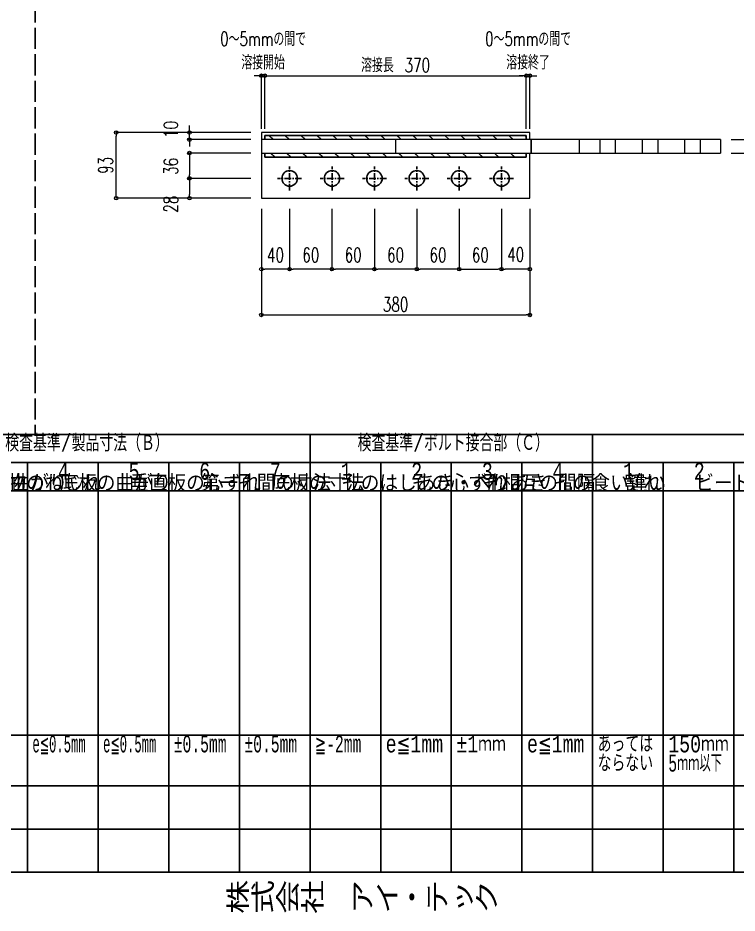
# Model space of a CAD drawing. Header units: millimetres. Extents: x -11384 to 29624, y 0 to 17788.
# Drawn here: x 4631 to 5648, y 4774 to 6042 of the extents above; entities that cross this region are included whole.
import ezdxf
from ezdxf.enums import TextEntityAlignment as Align

# ---------------------------------------------------------------- set-up
doc = ezdxf.new("R2010")
doc.units = ezdxf.units.MM
doc.header["$LTSCALE"] = 5
for name, pattern in [('ACAD_ISO03W100', [30, 12, -18]), ('CENTER1', [10, 6.25, -1.25, 1.25, -1.25]), ('DASHED', [7.5, 6, -1.5])]:
    doc.linetypes.add(name, pattern=pattern)
doc.layers.get('0').update_dxf_attribs({"color": 255})
doc.layers.get('DEFPOINTS').update_dxf_attribs({"color": 255})
for name, color, linetype in [('LAYER6', 7, 'Continuous'), ('寸法', 4, 'Continuous'), ('文字', 7, 'Continuous'), ('溶接', 241, 'Continuous'), ('補助線', 7, 'ACAD_ISO03W100'), ('金物', 142, 'Continuous')]:
    doc.layers.add(name, color=color, linetype=linetype)
doc.styles.add('DLSTANDARD1', font='monotxt.shx', dxfattribs={"width": 0.6, "bigfont": 'extfont'})
doc.styles.add('KANJI', font='simplex.shx', dxfattribs={"width": 0.7, "bigfont": 'extfont2.shx'})
doc.styles.get("Standard").update_dxf_attribs({"font": 'simplex.shx', "width": 0.7, "height": 2.5, "bigfont": '@extfont2.shx'})
doc.styles.add('TATEGAKI', font='txt', dxfattribs={"bigfont": 'bigfont.shx'})
doc.dimstyles.new('一般寸法-小さめ', dxfattribs={"dimscale": 10, "dimtxt": 2, "dimasz": 0.5, "dimexe": 0.125, "dimexo": 1.5, "dimgap": 0.5, "dimtad": 1, "dimtxsty": 'KANJI', "dimblk": 'ORIGIN', "dimcen": 0, "dimclrd": 256, "dimclre": 256, "dimclrt": 256, "dimadec": 0, "dimazin": 0, "dimtfac": 1, "dimtmove": 2, "dimatfit": 2, "dimfxl": 0, "dimtolj": 2, "dimlwd": 5, "dimlwe": 5, "dimarcsym": 0})
pattern_1 = [(135, (3070.142, 2790.585), (-11.31371, -11.31371), []), (135, (3070.142, 2790.905), (-11.31371, -11.31371), [])]

# ---------------------------------------------------------------- blocks, each defined once
blk = doc.blocks.new('_Origin')
at = {"color": 0, "linetype": 'ByBlock', "lineweight": -2}
blk.add_line((0, 0), (-1, 0), dxfattribs=at)
blk.add_circle((0, 0), 0.5, dxfattribs=at)
blk = doc.blocks.new('*D648')
at = {"layer": 'DEFPOINTS', "color": 0, "transparency": 16777216}
for p in [(5075.1, 5786.6), (5135.1, 5786.6), (5075.1, 5686.1)]:
    blk.add_point(p, dxfattribs=at)
at = {"layer": '寸法', "lineweight": 5, "transparency": 16777216}
for p, q in [((5075.1, 5771.6), (5075.1, 5684.9)), ((5135.1, 5771.6), (5135.1, 5684.9)), ((5130.1, 5686.1), (5080.1, 5686.1))]:
    blk.add_line(p, q, dxfattribs=at)
at = {"layer": '寸法', "lineweight": 5, "transparency": 16777216, "xscale": 5, "yscale": 5, "zscale": 5, "rotation": 180}
blk.add_blockref('_Origin', (5075.1, 5686.1), dxfattribs=at)
at = {"layer": '寸法', "lineweight": 5, "transparency": 16777216, "xscale": 5, "yscale": 5, "zscale": 5}
blk.add_blockref('_Origin', (5135.1, 5686.1), dxfattribs=at)
at = {"layer": '寸法', "transparency": 16777216, "insert": (5105.1, 5706.1), "char_height": 20, "attachment_point": 5, "style": 'KANJI'}
blk.add_mtext('\\A2;60', dxfattribs=at)
blk = doc.blocks.new('*D649')
at = {"layer": 'DEFPOINTS', "color": 0, "transparency": 16777216}
for p in [(5625.1, 5869.6), (5791.3, 5869.6), (5625.1, 5850.6)]:
    blk.add_point(p, dxfattribs=at)
at = {"layer": '寸法', "lineweight": 5, "transparency": 16777216}
for p, q in [((5791.3, 5874.6), (5791.3, 5879.6)), ((5640.1, 5869.6), (5792.5, 5869.6)), ((5791.3, 5850.6), (5791.3, 5869.6)), ((5640.1, 5850.6), (5792.5, 5850.6)), ((5791.3, 5845.6), (5791.3, 5840.6))]:
    blk.add_line(p, q, dxfattribs=at)
at = {"layer": '寸法', "lineweight": 5, "transparency": 16777216, "xscale": 5, "yscale": 5, "zscale": 5}
for p, rotation in [((5791.3, 5869.6), 270), ((5791.3, 5850.6), 90)]:
    blk.add_blockref('_Origin', p, dxfattribs=dict(at, rotation=rotation))
at = {"layer": '寸法', "transparency": 16777216, "insert": (5766.3, 5819.7), "char_height": 20, "attachment_point": 5, "rotation": 90, "style": 'KANJI'}
blk.add_mtext('\\A2;19', dxfattribs=at)
blk = doc.blocks.new('*D677')
at = {"layer": 'DEFPOINTS', "color": 0, "transparency": 16777216}
for p in [(4769.7, 5879.6), (4975.1, 5879.6), (4975.1, 5786.6)]:
    blk.add_point(p, dxfattribs=at)
at = {"layer": '寸法', "lineweight": 5, "transparency": 16777216}
for p, q in [((4960.1, 5879.6), (4768.5, 5879.6)), ((4769.7, 5791.6), (4769.7, 5874.6)), ((4960.1, 5786.6), (4768.5, 5786.6))]:
    blk.add_line(p, q, dxfattribs=at)
at = {"layer": '寸法', "lineweight": 5, "transparency": 16777216, "xscale": 5, "yscale": 5, "zscale": 5}
for p, rotation in [((4769.7, 5879.6), 90), ((4769.7, 5786.6), 270)]:
    blk.add_blockref('_Origin', p, dxfattribs=dict(at, rotation=rotation))
at = {"layer": '寸法', "transparency": 16777216, "insert": (4754.7, 5833.1), "char_height": 20, "attachment_point": 5, "rotation": 90, "style": 'KANJI'}
blk.add_mtext('\\A2;93', dxfattribs=at)
blk = doc.blocks.new('*D655')
at = {"layer": 'DEFPOINTS', "color": 0, "transparency": 16777216}
for p in [(4873.3, 5879.6), (4975.1, 5879.6), (4975.1, 5869.6)]:
    blk.add_point(p, dxfattribs=at)
at = {"layer": '寸法', "lineweight": 5, "transparency": 16777216}
for p, q in [((4873.3, 5884.6), (4873.3, 5889.6)), ((4960.1, 5879.6), (4872.1, 5879.6)), ((4873.3, 5869.6), (4873.3, 5879.6)), ((4960.1, 5869.6), (4872.1, 5869.6)), ((4873.3, 5864.6), (4873.3, 5859.6))]:
    blk.add_line(p, q, dxfattribs=at)
at = {"layer": '寸法', "lineweight": 5, "transparency": 16777216, "xscale": 5, "yscale": 5, "zscale": 5}
for p, rotation in [((4873.3, 5879.6), 270), ((4873.3, 5869.6), 90)]:
    blk.add_blockref('_Origin', p, dxfattribs=dict(at, rotation=rotation))
at = {"layer": '寸法', "transparency": 16777216, "insert": (4847.1, 5884), "char_height": 20, "attachment_point": 5, "rotation": 90, "style": 'KANJI'}
blk.add_mtext('\\A2;10', dxfattribs=at)
blk = doc.blocks.new('*D656')
at = {"layer": 'DEFPOINTS', "color": 0, "transparency": 16777216}
for p in [(4975.1, 5814.6), (4873.3, 5786.6), (4975.1, 5786.6)]:
    blk.add_point(p, dxfattribs=at)
at = {"layer": '寸法', "lineweight": 5, "transparency": 16777216}
for p, q in [((4960.1, 5814.6), (4872.1, 5814.6)), ((4873.3, 5809.6), (4873.3, 5791.6)), ((4960.1, 5786.6), (4872.1, 5786.6))]:
    blk.add_line(p, q, dxfattribs=at)
at = {"layer": '寸法', "lineweight": 5, "transparency": 16777216, "xscale": 5, "yscale": 5, "zscale": 5}
for p, rotation in [((4873.3, 5814.6), 90), ((4873.3, 5786.6), 270)]:
    blk.add_blockref('_Origin', p, dxfattribs=dict(at, rotation=rotation))
at = {"layer": '寸法', "transparency": 16777216, "insert": (4847.1, 5778.1), "char_height": 20, "attachment_point": 5, "rotation": 90, "style": 'KANJI'}
blk.add_mtext('\\A2;28', dxfattribs=at)
blk = doc.blocks.new('*D678')
at = {"layer": 'DEFPOINTS', "color": 0, "transparency": 16777216}
for p in [(4975.1, 5786.6), (5355.1, 5786.6), (5355.1, 5621.2)]:
    blk.add_point(p, dxfattribs=at)
at = {"layer": '寸法', "lineweight": 5, "transparency": 16777216}
for p, q in [((4975.1, 5771.6), (4975.1, 5620)), ((5355.1, 5771.6), (5355.1, 5620)), ((4980.1, 5621.2), (5350.1, 5621.2))]:
    blk.add_line(p, q, dxfattribs=at)
at = {"layer": '寸法', "lineweight": 5, "transparency": 16777216, "xscale": 5, "yscale": 5, "zscale": 5, "rotation": 180}
blk.add_blockref('_Origin', (4975.1, 5621.2), dxfattribs=at)
at = {"layer": '寸法', "lineweight": 5, "transparency": 16777216, "xscale": 5, "yscale": 5, "zscale": 5}
blk.add_blockref('_Origin', (5355.1, 5621.2), dxfattribs=at)
at = {"layer": '寸法', "transparency": 16777216, "insert": (5165.1, 5636.2), "char_height": 20, "attachment_point": 5, "style": 'KANJI'}
blk.add_mtext('\\A2;380', dxfattribs=at)
blk = doc.blocks.new('*D657')
at = {"layer": 'DEFPOINTS', "color": 0, "transparency": 16777216}
for p in [(4975.1, 5786.6), (5015.1, 5786.6), (4975.1, 5686.1)]:
    blk.add_point(p, dxfattribs=at)
at = {"layer": '寸法', "lineweight": 5, "transparency": 16777216}
for p, q in [((4975.1, 5771.6), (4975.1, 5684.9)), ((5015.1, 5771.6), (5015.1, 5684.9)), ((5010.1, 5686.1), (4980.1, 5686.1))]:
    blk.add_line(p, q, dxfattribs=at)
at = {"layer": '寸法', "lineweight": 5, "transparency": 16777216, "xscale": 5, "yscale": 5, "zscale": 5, "rotation": 180}
blk.add_blockref('_Origin', (4975.1, 5686.1), dxfattribs=at)
at = {"layer": '寸法', "lineweight": 5, "transparency": 16777216, "xscale": 5, "yscale": 5, "zscale": 5}
blk.add_blockref('_Origin', (5015.1, 5686.1), dxfattribs=at)
at = {"layer": '寸法', "transparency": 16777216, "insert": (4995.1, 5706.1), "char_height": 20, "attachment_point": 5, "style": 'KANJI'}
blk.add_mtext('\\A2;40', dxfattribs=at)
blk = doc.blocks.new('*D658')
at = {"layer": 'DEFPOINTS', "color": 0, "transparency": 16777216}
for p in [(5255.1, 5786.6), (5315.1, 5786.6), (5315.1, 5686.1)]:
    blk.add_point(p, dxfattribs=at)
at = {"layer": '寸法', "lineweight": 5, "transparency": 16777216}
for p, q in [((5255.1, 5771.6), (5255.1, 5684.9)), ((5315.1, 5771.6), (5315.1, 5684.9)), ((5260.1, 5686.1), (5310.1, 5686.1))]:
    blk.add_line(p, q, dxfattribs=at)
at = {"layer": '寸法', "lineweight": 5, "transparency": 16777216, "xscale": 5, "yscale": 5, "zscale": 5, "rotation": 180}
blk.add_blockref('_Origin', (5255.1, 5686.1), dxfattribs=at)
at = {"layer": '寸法', "lineweight": 5, "transparency": 16777216, "xscale": 5, "yscale": 5, "zscale": 5}
blk.add_blockref('_Origin', (5315.1, 5686.1), dxfattribs=at)
at = {"layer": '寸法', "transparency": 16777216, "insert": (5285.1, 5706.1), "char_height": 20, "attachment_point": 5, "style": 'KANJI'}
blk.add_mtext('\\A2;60', dxfattribs=at)
blk = doc.blocks.new('*D659')
at = {"layer": 'DEFPOINTS', "color": 0, "transparency": 16777216}
for p in [(5195.1, 5786.6), (5255.1, 5786.6), (5195.1, 5686.1)]:
    blk.add_point(p, dxfattribs=at)
at = {"layer": '寸法', "lineweight": 5, "transparency": 16777216}
for p, q in [((5195.1, 5771.6), (5195.1, 5684.9)), ((5255.1, 5771.6), (5255.1, 5684.9)), ((5250.1, 5686.1), (5200.1, 5686.1))]:
    blk.add_line(p, q, dxfattribs=at)
at = {"layer": '寸法', "lineweight": 5, "transparency": 16777216, "xscale": 5, "yscale": 5, "zscale": 5, "rotation": 180}
blk.add_blockref('_Origin', (5195.1, 5686.1), dxfattribs=at)
at = {"layer": '寸法', "lineweight": 5, "transparency": 16777216, "xscale": 5, "yscale": 5, "zscale": 5}
blk.add_blockref('_Origin', (5255.1, 5686.1), dxfattribs=at)
at = {"layer": '寸法', "transparency": 16777216, "insert": (5225.1, 5706.1), "char_height": 20, "attachment_point": 5, "style": 'KANJI'}
blk.add_mtext('\\A2;60', dxfattribs=at)
blk = doc.blocks.new('*D660')
at = {"layer": 'DEFPOINTS', "color": 0, "transparency": 16777216}
for p in [(5315.1, 5786.6), (5355.1, 5786.6), (5315.1, 5686.1)]:
    blk.add_point(p, dxfattribs=at)
at = {"layer": '寸法', "lineweight": 5, "transparency": 16777216}
for p, q in [((5315.1, 5771.6), (5315.1, 5684.9)), ((5355.1, 5771.6), (5355.1, 5684.9)), ((5350.1, 5686.1), (5320.1, 5686.1))]:
    blk.add_line(p, q, dxfattribs=at)
at = {"layer": '寸法', "lineweight": 5, "transparency": 16777216, "xscale": 5, "yscale": 5, "zscale": 5, "rotation": 180}
blk.add_blockref('_Origin', (5315.1, 5686.1), dxfattribs=at)
at = {"layer": '寸法', "lineweight": 5, "transparency": 16777216, "xscale": 5, "yscale": 5, "zscale": 5}
blk.add_blockref('_Origin', (5355.1, 5686.1), dxfattribs=at)
at = {"layer": '寸法', "transparency": 16777216, "insert": (5335.1, 5706.9), "char_height": 20, "attachment_point": 5, "style": 'KANJI'}
blk.add_mtext('\\A2;40', dxfattribs=at)
blk = doc.blocks.new('*D663')
at = {"layer": 'DEFPOINTS', "color": 0, "transparency": 16777216}
for p in [(4975.1, 5850.6), (4873.3, 5814.6), (4975.1, 5814.6)]:
    blk.add_point(p, dxfattribs=at)
at = {"layer": '寸法', "lineweight": 5, "transparency": 16777216}
for p, q in [((4960.1, 5850.6), (4872.1, 5850.6)), ((4873.3, 5845.6), (4873.3, 5819.6)), ((4960.1, 5814.6), (4872.1, 5814.6))]:
    blk.add_line(p, q, dxfattribs=at)
at = {"layer": '寸法', "lineweight": 5, "transparency": 16777216, "xscale": 5, "yscale": 5, "zscale": 5}
for p, rotation in [((4873.3, 5850.6), 90), ((4873.3, 5814.6), 270)]:
    blk.add_blockref('_Origin', p, dxfattribs=dict(at, rotation=rotation))
at = {"layer": '寸法', "transparency": 16777216, "insert": (4847.1, 5831.6), "char_height": 20, "attachment_point": 5, "rotation": 90, "style": 'KANJI'}
blk.add_mtext('\\A2;36', dxfattribs=at)
blk = doc.blocks.new('*D664')
at = {"layer": 'DEFPOINTS', "color": 0, "transparency": 16777216}
for p in [(5015.1, 5786.6), (5075.1, 5786.6), (5015.1, 5686.1)]:
    blk.add_point(p, dxfattribs=at)
at = {"layer": '寸法', "lineweight": 5, "transparency": 16777216}
for p, q in [((5015.1, 5771.6), (5015.1, 5684.9)), ((5075.1, 5771.6), (5075.1, 5684.9)), ((5070.1, 5686.1), (5020.1, 5686.1))]:
    blk.add_line(p, q, dxfattribs=at)
at = {"layer": '寸法', "lineweight": 5, "transparency": 16777216, "xscale": 5, "yscale": 5, "zscale": 5, "rotation": 180}
blk.add_blockref('_Origin', (5015.1, 5686.1), dxfattribs=at)
at = {"layer": '寸法', "lineweight": 5, "transparency": 16777216, "xscale": 5, "yscale": 5, "zscale": 5}
blk.add_blockref('_Origin', (5075.1, 5686.1), dxfattribs=at)
at = {"layer": '寸法', "transparency": 16777216, "insert": (5045.1, 5706.1), "char_height": 20, "attachment_point": 5, "style": 'KANJI'}
blk.add_mtext('\\A2;60', dxfattribs=at)
blk = doc.blocks.new('*D665')
at = {"layer": 'DEFPOINTS', "color": 0, "transparency": 16777216}
for p in [(5135.1, 5786.6), (5195.1, 5786.6), (5135.1, 5686.1)]:
    blk.add_point(p, dxfattribs=at)
at = {"layer": '寸法', "lineweight": 5, "transparency": 16777216}
for p, q in [((5135.1, 5771.6), (5135.1, 5684.9)), ((5195.1, 5771.6), (5195.1, 5684.9)), ((5190.1, 5686.1), (5140.1, 5686.1))]:
    blk.add_line(p, q, dxfattribs=at)
at = {"layer": '寸法', "lineweight": 5, "transparency": 16777216, "xscale": 5, "yscale": 5, "zscale": 5, "rotation": 180}
blk.add_blockref('_Origin', (5135.1, 5686.1), dxfattribs=at)
at = {"layer": '寸法', "lineweight": 5, "transparency": 16777216, "xscale": 5, "yscale": 5, "zscale": 5}
blk.add_blockref('_Origin', (5195.1, 5686.1), dxfattribs=at)
at = {"layer": '寸法', "transparency": 16777216, "insert": (5165.1, 5706.1), "char_height": 20, "attachment_point": 5, "style": 'KANJI'}
blk.add_mtext('\\A2;60', dxfattribs=at)
blk = doc.blocks.new('*D699')
at = {"layer": 'DEFPOINTS', "color": 0, "linetype": 'Continuous', "transparency": 16777216}
for p in [(4980.1, 5960.1), (4975.1, 5869.6), (4980.1, 5869.6)]:
    blk.add_point(p, dxfattribs=at)
at = {"layer": '寸法', "linetype": 'Continuous', "lineweight": 5, "transparency": 16777216}
for p, q in [((4975.1, 5884.6), (4975.1, 5961.3)), ((4980.1, 5884.6), (4980.1, 5961.3)), ((4970.1, 5960.1), (4965.1, 5960.1)), ((4975.1, 5960.1), (4980.1, 5960.1)), ((4985.1, 5960.1), (4990.1, 5960.1))]:
    blk.add_line(p, q, dxfattribs=at)
at = {"layer": '寸法', "linetype": 'Continuous', "lineweight": 5, "transparency": 16777216, "xscale": 5, "yscale": 5, "zscale": 5}
blk.add_blockref('_Origin', (4975.1, 5960.1), dxfattribs=at)
at = {"layer": '寸法', "linetype": 'Continuous', "lineweight": 5, "transparency": 16777216, "xscale": 5, "yscale": 5, "zscale": 5, "rotation": 180}
blk.add_blockref('_Origin', (4980.1, 5960.1), dxfattribs=at)
at = {"layer": '寸法', "linetype": 'Continuous', "transparency": 16777216, "insert": (4977.6, 5995.5), "char_height": 20, "attachment_point": 5, "style": 'KANJI'}
blk.add_mtext('\\A2;0～5mmの間で\\P溶接開始', dxfattribs=at)
blk = doc.blocks.new('*D700')
at = {"layer": 'DEFPOINTS', "color": 0, "linetype": 'Continuous', "transparency": 16777216}
for p in [(5350.1, 5960.1), (4980.1, 5869.6), (5350.1, 5869.6)]:
    blk.add_point(p, dxfattribs=at)
at = {"layer": '寸法', "linetype": 'Continuous', "lineweight": 5, "transparency": 16777216}
for p, q in [((4980.1, 5884.6), (4980.1, 5961.3)), ((5350.1, 5884.6), (5350.1, 5961.3)), ((4985.1, 5960.1), (5345.1, 5960.1))]:
    blk.add_line(p, q, dxfattribs=at)
at = {"layer": '寸法', "linetype": 'Continuous', "lineweight": 5, "transparency": 16777216, "xscale": 5, "yscale": 5, "zscale": 5, "rotation": 180}
blk.add_blockref('_Origin', (4980.1, 5960.1), dxfattribs=at)
at = {"layer": '寸法', "linetype": 'Continuous', "lineweight": 5, "transparency": 16777216, "xscale": 5, "yscale": 5, "zscale": 5}
blk.add_blockref('_Origin', (5350.1, 5960.1), dxfattribs=at)
at = {"layer": '寸法', "linetype": 'Continuous', "transparency": 16777216, "insert": (5165.1, 5975.1), "char_height": 20, "attachment_point": 5, "style": 'KANJI'}
blk.add_mtext('\\A2;溶接長\u3000370', dxfattribs=at)
blk = doc.blocks.new('*D701')
at = {"layer": 'DEFPOINTS', "color": 0, "linetype": 'Continuous', "transparency": 16777216}
for p in [(5355.1, 5960.1), (5350.1, 5869.6), (5355.1, 5869.6)]:
    blk.add_point(p, dxfattribs=at)
at = {"layer": '寸法', "linetype": 'Continuous', "lineweight": 5, "transparency": 16777216}
for p, q in [((5350.1, 5884.6), (5350.1, 5961.3)), ((5355.1, 5884.6), (5355.1, 5961.3)), ((5345.1, 5960.1), (5340.1, 5960.1)), ((5350.1, 5960.1), (5355.1, 5960.1)), ((5360.1, 5960.1), (5365.1, 5960.1))]:
    blk.add_line(p, q, dxfattribs=at)
at = {"layer": '寸法', "linetype": 'Continuous', "lineweight": 5, "transparency": 16777216, "xscale": 5, "yscale": 5, "zscale": 5}
blk.add_blockref('_Origin', (5350.1, 5960.1), dxfattribs=at)
at = {"layer": '寸法', "linetype": 'Continuous', "lineweight": 5, "transparency": 16777216, "xscale": 5, "yscale": 5, "zscale": 5, "rotation": 180}
blk.add_blockref('_Origin', (5355.1, 5960.1), dxfattribs=at)
at = {"layer": '寸法', "linetype": 'Continuous', "transparency": 16777216, "insert": (5352.6, 5995.5), "char_height": 20, "attachment_point": 5, "style": 'KANJI'}
blk.add_mtext('\\A2;0～5mmの間で\\P溶接終了', dxfattribs=at)

msp = doc.modelspace()

# ---------------------------------------------------------------- hatches: boundary and pattern name
at = {"layer": '溶接', "ltscale": 6}
h = msp.add_hatch(dxfattribs=at)
h.set_pattern_fill('JIS_LC_20', color=256, scale=0.8, angle=90)
h.set_pattern_definition(pattern_1)
h.paths.add_polyline_path([(5158.142, 5869.585), (4980.142, 5869.585), (4980.142, 5875.585), (5158.142, 5875.585)])
h.paths.add_polyline_path([(5341.142, 5869.585), (5158.142, 5869.585), (5158.142, 5875.585), (5341.142, 5875.585)])
h.paths.add_polyline_path([(5350.142, 5869.585), (5341.142, 5869.585), (5341.142, 5875.585), (5350.142, 5875.585)])
h = msp.add_hatch(dxfattribs=at)
h.set_pattern_fill('JIS_LC_20', color=256, scale=0.8, angle=90)
h.set_pattern_definition(pattern_1)
h.paths.add_polyline_path([(5158.142, 5850.585), (4980.142, 5850.585), (4980.142, 5844.585), (5158.142, 5844.585)])
h.paths.add_polyline_path([(5341.142, 5850.585), (5158.142, 5850.585), (5158.142, 5844.585), (5341.142, 5844.585)])
h.paths.add_polyline_path([(5350.142, 5850.585), (5341.142, 5850.585), (5341.142, 5844.585), (5350.142, 5844.585)])

# ---------------------------------------------------------------- linework, layer by layer
at = {"linetype": 'DASHED', "lineweight": -3}
msp.add_line((4654.899, 6928), (4654.899, 5452), dxfattribs=at)
at = {"linetype": 'Continuous', "lineweight": -3}
for p, q in [((3444, 5452), (6648, 5452)), ((3444, 5412), (6648, 5412)), ((3444, 5372), (6344, 5372)), ((3444, 5025.709), (6344, 5025.709)), ((3444, 4953.936), (6344, 4953.936)), ((3444, 4892.968), (6344, 4892.968))]:
    msp.add_line(p, q, dxfattribs=at)
msp.add_lwpolyline([(3444, 7048), (6648, 7048), (6648, 4832), (3444, 4832)], close=True, dxfattribs=at)
at = {"layer": '寸法', "linetype": 'CENTER1', "ltscale": 0.3}
for p, q in [((5015.142, 5797.585), (5015.142, 5831.585)), ((5075.142, 5797.585), (5075.142, 5831.585)), ((5135.142, 5797.585), (5135.142, 5831.585)), ((5195.142, 5797.585), (5195.142, 5831.585)), ((5255.142, 5797.585), (5255.142, 5831.585)), ((5315.142, 5797.585), (5315.142, 5831.585)), ((5032.142, 5814.585), (4998.142, 5814.585)), ((5092.142, 5814.585), (5058.142, 5814.585)), ((5152.142, 5814.585), (5118.142, 5814.585)), ((5212.142, 5814.585), (5178.142, 5814.585)), ((5272.142, 5814.585), (5238.142, 5814.585)), ((5332.142, 5814.585), (5298.142, 5814.585))]:
    msp.add_line(p, q, dxfattribs=at)
at = {"layer": '寸法', "linetype": 'Continuous'}
for p, q in [((5044, 4832), (5044, 5452)), ((5444, 4832), (5444, 5452)), ((4644, 4832), (4644, 5412)), ((4744, 4832), (4744, 5412)), ((4844, 4832), (4844, 5412)), ((4944, 4832), (4944, 5412)), ((5144, 4832), (5144, 5412)), ((5244, 4832), (5244, 5412)), ((5344, 4832), (5344, 5412)), ((5544, 4832), (5544, 5412)), ((5644, 4832), (5644, 5412))]:
    msp.add_line(p, q, dxfattribs=at)
at = {"layer": '溶接'}
for p, q in [((5350.142, 5875.585), (4980.142, 5875.585)), ((5350.142, 5869.585), (5350.142, 5875.585)), ((5350.142, 5850.585), (5350.142, 5844.585)), ((5350.142, 5844.585), (4980.142, 5844.585))]:
    msp.add_line(p, q, dxfattribs=at)
at = {"layer": '溶接', "linetype": 'Continuous'}
for p, q in [((4980.142, 5875.585), (4980.142, 5869.585)), ((4980.142, 5844.585), (4980.142, 5850.585))]:
    msp.add_line(p, q, dxfattribs=at)
at = {"layer": '補助線', "lineweight": 18}
for p, q in [((5454.142, 5869.585), (5454.142, 5850.585)), ((5476.142, 5869.585), (5476.142, 5850.585)), ((5514.142, 5869.585), (5514.142, 5850.585)), ((5536.142, 5869.585), (5536.142, 5850.585)), ((5574.142, 5869.585), (5574.142, 5850.585)), ((5596.142, 5869.585), (5596.142, 5850.585))]:
    msp.add_line(p, q, dxfattribs=at)
at = {"layer": '金物', "lineweight": 18}
for p, q in [((5355.142, 5879.585), (4975.142, 5879.585)), ((4975.142, 5879.585), (4975.142, 5786.585)), ((5355.142, 5869.585), (5355.142, 5879.585)), ((5625.142, 5869.585), (4975.142, 5869.585)), ((5165.142, 5869.585), (5165.142, 5850.585)), ((5165.142, 5869.585), (5165.142, 5850.585)), ((5425.142, 5869.585), (5425.142, 5850.585)), ((5625.142, 5869.585), (5625.142, 5850.585)), ((4975.142, 5850.585), (5625.142, 5850.585)), ((5355.142, 5786.585), (5355.142, 5850.585)), ((4975.142, 5786.585), (5355.142, 5786.585))]:
    msp.add_line(p, q, dxfattribs=at)
at = {"layer": '金物', "ltscale": 2}
msp.add_line((5357.142, 5869.585), (5357.142, 5850.585), dxfattribs=at)
at = {"layer": '金物', "ltscale": 2.5}
for centre in [(5015.142, 5814.585), (5075.142, 5814.585), (5135.142, 5814.585), (5195.142, 5814.585), (5255.142, 5814.585), (5315.142, 5814.585)]:
    msp.add_circle(centre, 11, dxfattribs=at)

# ---------------------------------------------------------------- texts
at = {"layer": 'LAYER6', "color": 0, "linetype": 'Continuous', "lineweight": -3, "width": 0.8}
msp.add_text('株式会社\u3000アイ・テック', height=40, dxfattribs=at).set_placement((4924.093, 4774.755))
at = {"layer": '文字', "color": 0, "linetype": 'Continuous', "ltscale": 6, "style": 'DLSTANDARD1'}
for s, width, p in [('検査基準/製品寸法（Ｂ）', 0.74375, (4612.562, 5420.574)), ('検査基準/ボルト接合部（Ｃ）', 0.74375, (5111.39, 5420.574)), ('4', 0.74375, (4687.207, 5380.574)), ('5', 0.74375, (4787.207, 5380.574)), ('6', 0.74375, (4887.207, 5380.574)), ('7', 0.74375, (4987.207, 5380.574)), ('1', 0.74375, (5087.207, 5380.574)), ('2', 0.74375, (5187.207, 5380.574)), ('3', 0.74375, (5287.207, 5380.574)), ('4', 0.74375, (5387.207, 5380.574)), ('1', 0.74375, (5487.207, 5380.574)), ('2', 0.74375, (5587.207, 5380.574)), ('e≦0.5mm', 0.5, (4651.094, 4994.284)), ('e≦0.5mm', 0.5, (4751.094, 4994.284)), ('±0.5mm', 0.6, (4851.094, 4994.284)), ('±0.5mm', 0.6, (4951.094, 4994.284)), ('≧-2mm', 0.6, (5051.094, 4994.284)), ('e≦1mm', 0.74375, (5151.094, 4994.284)), ('±1ｍｍ', 0.74375, (5251.094, 4994.284)), ('e≦1mm', 0.74375, (5351.094, 4994.284)), ('あっては', 0.74375, (5451.094, 4994.284)), ('150ｍｍ', 0.74375, (5551.094, 4994.284)), ('ならない', 0.74375, (5451.094, 4967.08)), ('5ｍｍ以下', 0.6, (5551.094, 4967.08))]:
    msp.add_text(s, height=24, dxfattribs=dict(at, width=width)).set_placement(p, align=Align.BOTTOM_LEFT)
at = {"layer": '文字', "color": 0, "linetype": 'Continuous', "ltscale": 6, "style": 'TATEGAKI'}
for s, p in [('垂直板平面曲がり', (4489.476, 5363.673)), ('金物のねじれ', (4589.476, 5363.673)), ('底板の曲がり', (4689.476, 5363.673)), ('垂直板の心ずれ', (4789.476, 5363.673)), ('第一孔間の寸法', (4889.476, 5363.673)), ('底板の寸法', (4989.476, 5363.673)), ('孔のはしあき・へりあき', (5089.476, 5363.673)), ('孔の心ずれ', (5189.476, 5363.673)), ('孔相互の間隔', (5289.476, 5363.673)), ('孔の食い違い', (5389.476, 5363.673)), ('割れ', (5489.476, 5363.673)), ('ビード表面の不整', (5589.476, 5363.673))]:
    msp.add_text(s, height=24, dxfattribs=at).set_placement(p, align=Align.BOTTOM_LEFT)

# ---------------------------------------------------------------- dimensions: what is measured, and where the dimension line sits
at = {"layer": '寸法', "linetype": 'Continuous'}
for base, p1, p2, text, picture, middle in [((4980.142, 5960.064), (4975.142, 5869.585), (4980.142, 5869.585), '0～<>mmの間で\\P溶接開始', '*D699', (4977.642, 5995.481)), ((5355.142, 5960.064), (5350.142, 5869.585), (5355.142, 5869.585), '0～<>mmの間で\\P溶接終了', '*D701', (5352.642, 5995.481)), ((5350.142, 5960.064), (4980.142, 5869.585), (5350.142, 5869.585), '溶接長\u3000<>', '*D700', (5165.142, 5975.064))]:
    dim = msp.add_linear_dim(base=base, p1=p1, p2=p2, text=text, dimstyle='一般寸法-小さめ', dxfattribs=at)
    dim.commit()
    dim.dimension.update_dxf_attribs({"geometry": picture, "text_midpoint": middle})
at = {"layer": '寸法'}
for base, p1, p2, angle, picture, middle in [((4873.334, 5879.585), (4975.142, 5869.585), (4975.142, 5879.585), 270, '*D655', (4847.084, 5884.042)), ((5791.262, 5869.585), (5625.142, 5850.585), (5625.142, 5869.585), 270, '*D649', (5766.262, 5819.706)), ((4873.334, 5814.585), (4975.142, 5850.585), (4975.142, 5814.585), 90, '*D663', (4847.084, 5831.585)), ((4873.334, 5786.585), (4975.142, 5814.585), (4975.142, 5786.585), 90, '*D656', (4847.084, 5778.141))]:
    dim = msp.add_linear_dim(base=base, p1=p1, p2=p2, angle=angle, dimstyle='一般寸法-小さめ', dxfattribs=at)
    dim.commit()
    dim.dimension.update_dxf_attribs({"geometry": picture, "text_midpoint": middle, "dimtype": 160})
dim = msp.add_linear_dim(base=(4769.715, 5879.585), p1=(4975.142, 5786.585), p2=(4975.142, 5879.585), angle=270, dimstyle='一般寸法-小さめ', dxfattribs=at)
dim.commit()
dim.dimension.update_dxf_attribs({"geometry": '*D677', "text_midpoint": (4754.715, 5833.085)})
dim = msp.add_linear_dim(base=(5355.142, 5621.228), p1=(4975.142, 5786.585), p2=(5355.142, 5786.585), dimstyle='一般寸法-小さめ', dxfattribs=at)
dim.commit()
dim.dimension.update_dxf_attribs({"geometry": '*D678', "text_midpoint": (5165.142, 5636.228)})
for base, p1, p2, picture, middle in [((4975.142, 5686.105), (5015.142, 5786.585), (4975.142, 5786.585), '*D657', (4995.142, 5706.105)), ((5015.142, 5686.105), (5075.142, 5786.585), (5015.142, 5786.585), '*D664', (5045.142, 5706.105)), ((5075.142, 5686.105), (5135.142, 5786.585), (5075.142, 5786.585), '*D648', (5105.142, 5706.105)), ((5135.142, 5686.105), (5195.142, 5786.585), (5135.142, 5786.585), '*D665', (5165.142, 5706.105)), ((5195.142, 5686.105), (5255.142, 5786.585), (5195.142, 5786.585), '*D659', (5225.142, 5706.105)), ((5315.142, 5686.105), (5255.142, 5786.585), (5315.142, 5786.585), '*D658', (5285.142, 5706.105)), ((5315.142, 5686.105), (5355.142, 5786.585), (5315.142, 5786.585), '*D660', (5335.142, 5706.867))]:
    dim = msp.add_linear_dim(base=base, p1=p1, p2=p2, dimstyle='一般寸法-小さめ', dxfattribs=at)
    dim.commit()
    dim.dimension.update_dxf_attribs({"geometry": picture, "text_midpoint": middle, "dimtype": 160})

doc.saveas('drawing.dxf')
